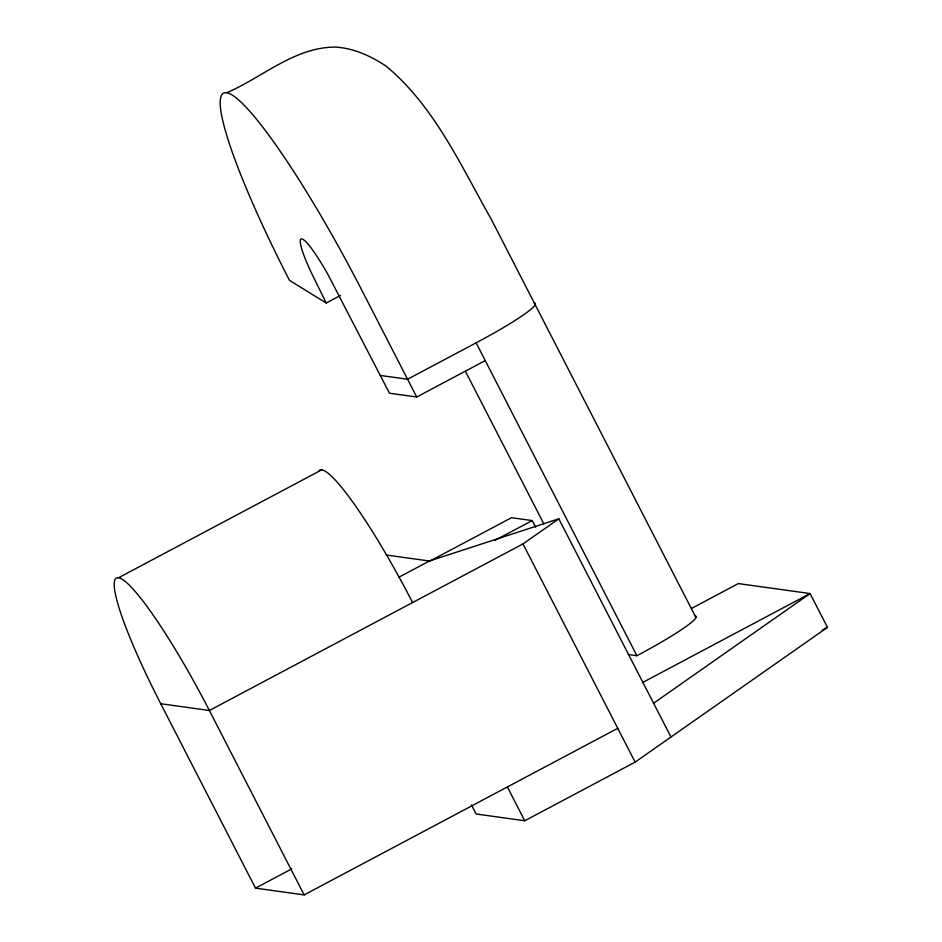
<?xml version="1.0" encoding="UTF-8"?>
<svg xmlns="http://www.w3.org/2000/svg" width="942" height="942" viewBox="0 0 942 942"><rect width="100%" height="100%" fill="white"/><g stroke="black" fill="none" stroke-linecap="round" stroke-linejoin="round"><path stroke-width="1.41" d="M321.787 469.799L118.562 577.74A146.151 19.994 62 0 0 160.729 703.721L209.371 710.492L522.987 543.911L558.818 518.807L670.963 737.021M653.595 703.215L810.085 593.554L827.465 627.36L635.132 762.125L524.741 820.765L476.099 813.994L471.424 804.892M340.439 295.458L326.215 303.018L289.477 280.339A217.637 29.767 62 0 1 226.692 92.728C262.724 77.374 294.928 46.711 336.058 47.1C354.428 48.419 371.195 56.237 386.35 66.305C434.556 106.54 460.979 165.863 491.335 219.392L695.973 617.575M534.09 302.912A81.848 7.983 -27.2 0 1 476.11 342.841L407.58 379.237L380.332 375.458M326.215 303.018L311.072 272.167A52.528 7.183 62 0 1 301.805 238.879A52.528 7.183 62 0 1 327.957 274.522L389.458 393.214L416.705 397.006L485.236 360.609M398.607 577.375L429.411 561.008L558.818 518.807M428.845 561.609L511.494 517.711L532.183 520.585L535.539 527.131M494.727 540.472L532.183 520.585M691.534 608.438L738.328 583.581L810.085 593.554L642.444 682.609M160.729 703.721L255.506 888.141L291.749 868.889M255.506 888.141L304.148 894.9L617.764 728.319M822.284 630.116L827.465 627.36M386.361 555.026L429.411 561.008M628.302 654.513L636.898 655.714A81.848 7.983 -27.2 0 0 694.89 615.785M476.11 342.841L636.898 655.714M465.372 371.183L543.887 523.952M522.987 543.911L635.132 762.125M416.705 397.006L361.928 290.419A217.637 29.767 62 0 0 226.692 92.728M507.373 786.959L524.741 820.765M304.148 894.9L209.371 710.492A146.151 19.994 62 0 0 118.562 577.74M319.185 470.458A146.151 19.994 62 0 1 412.596 602.55"/></g></svg>
